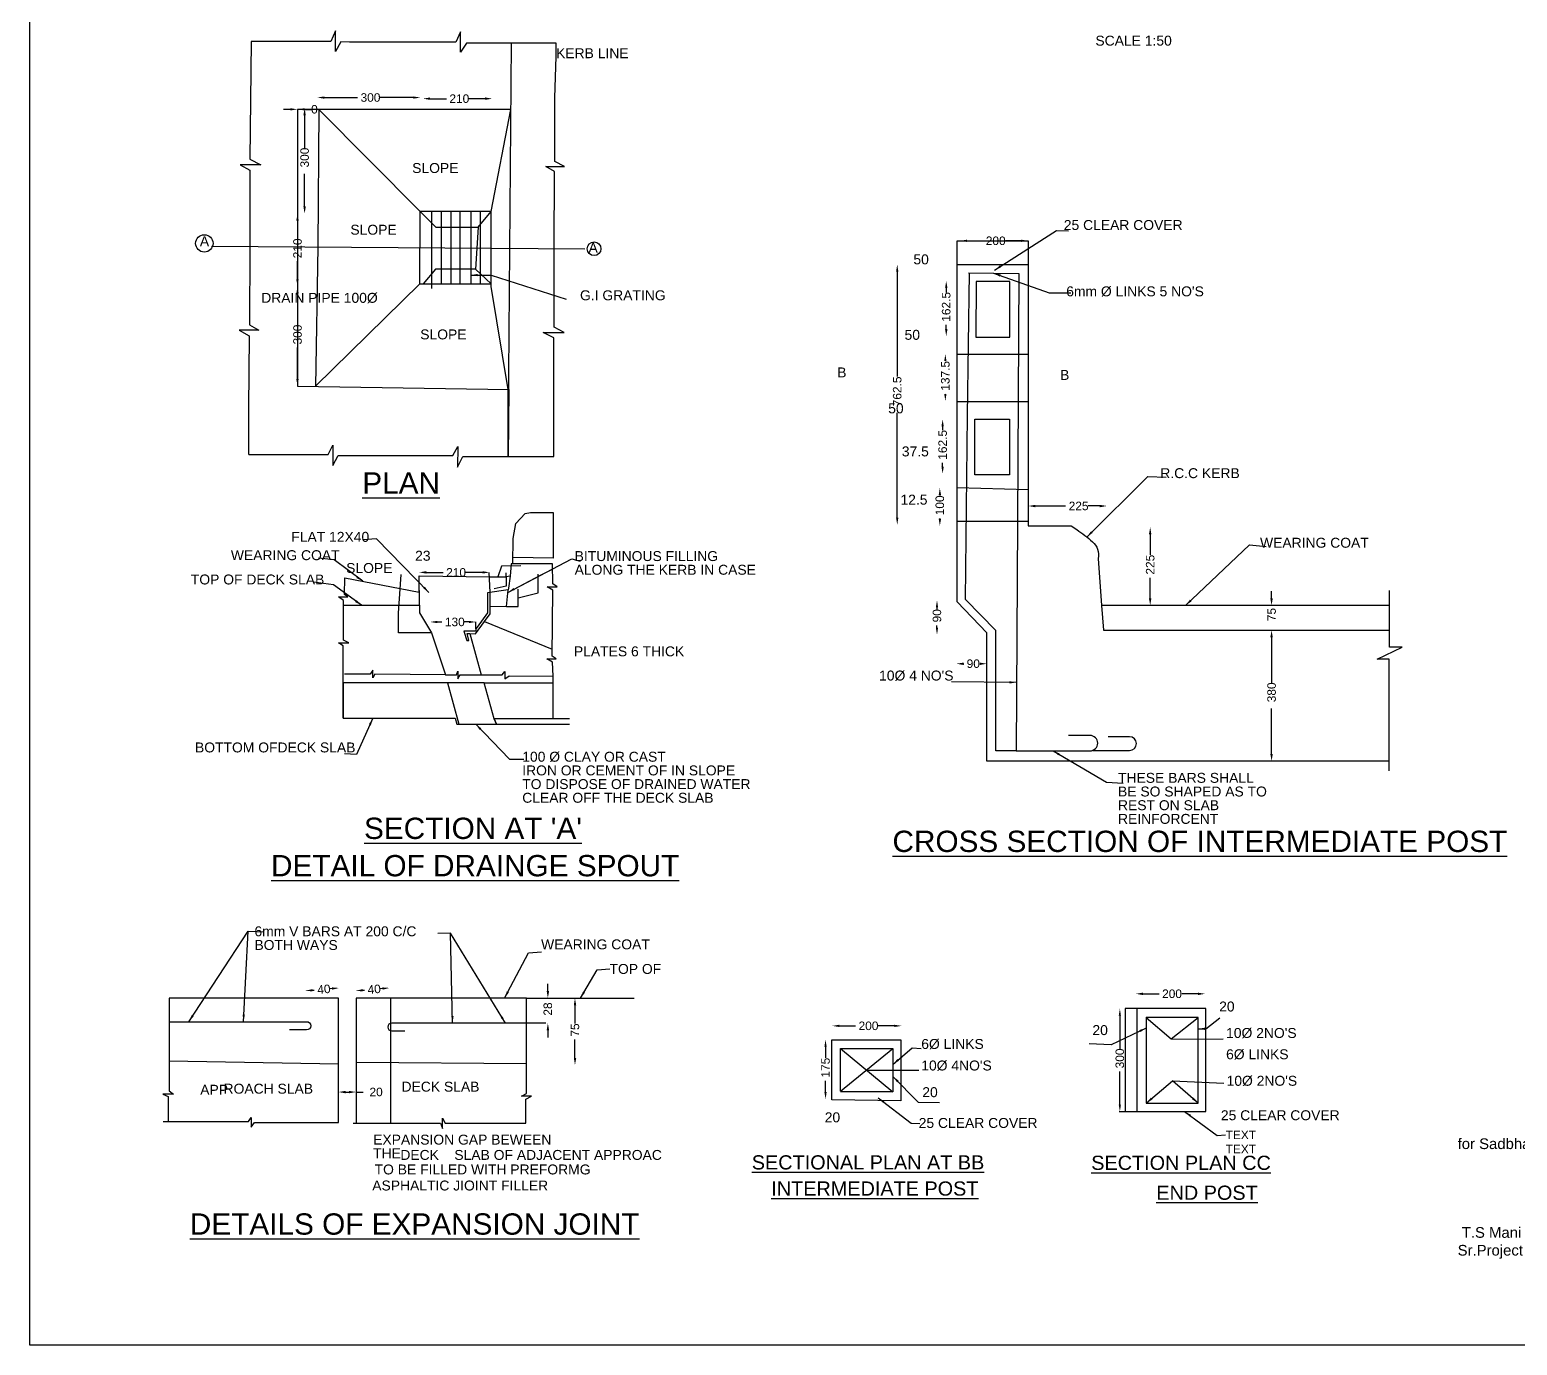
# Model space of a CAD drawing. Header units: millimetres. Extents: x 5124 to 10952890, y 2311 to 37152457.
# Drawn here: x 10927070 to 10937547, y 37134941 to 37144208 of the extents above; entities that cross this region are included whole.
import ezdxf

# ---------------------------------------------------------------- set-up
doc = ezdxf.new("R2010")
doc.units = ezdxf.units.MM
doc.header["$MEASUREMENT"] = 0
doc.layers.add('DIMENSION', color=7, linetype='Continuous')
doc.layers.add('DRAWING', color=7, linetype='Continuous')
doc.styles.get("Standard").update_dxf_attribs({"font": 'arial.ttf', "height": 60})
doc.dimstyles.get("Standard").update_dxf_attribs({"dimtxt": 60, "dimasz": 50, "dimexe": 0.18, "dimexo": 0.0625, "dimgap": 0.09, "dimtad": 0, "dimdec": 0, "dimzin": 0, "dimdsep": 46, "dimtxsty": 'Standard', "dimcen": 0.09, "dimse1": 1, "dimse2": 1, "dimadec": 0, "dimazin": 0, "dimtfac": 1, "dimtdec": 0, "dimtofl": 0, "dimtmove": 0, "dimatfit": 3, "dimfxl": 0, "dimtolj": 1, "dimtzin": 0, "dimarcsym": 0})

# ---------------------------------------------------------------- blocks, each defined once
blk = doc.blocks.new('*D29')
at = {"layer": 'Defpoints', "color": 0, "transparency": 16777216}
for p in [(10934860, 37137417), (10935348, 37137417), (10935348, 37137417)]:
    blk.add_point(p, dxfattribs=at)
at = {"layer": 'DRAWING', "color": 0, "lineweight": -2, "transparency": 16777216}
for p, q in [((10934910, 37137417), (10935025, 37137417)), ((10935298, 37137417), (10935184, 37137417))]:
    blk.add_line(p, q, dxfattribs=at)
at = {"layer": 'DRAWING', "color": 0, "transparency": 16777216}
for points in [[(10934910, 37137425), (10934910, 37137408), (10934860, 37137417)], [(10935298, 37137425), (10935298, 37137408), (10935348, 37137417)]]:
    blk.add_solid(points, dxfattribs=at)
at = {"layer": 'DRAWING', "color": 0, "transparency": 16777216, "insert": (10935104, 37137417), "char_height": 60, "attachment_point": 5}
blk.add_mtext('\\A1; 200', dxfattribs=at)
blk = doc.blocks.new('*D30')
at = {"layer": 'Defpoints', "color": 0, "transparency": 16777216}
for p in [(10932722, 37137191), (10933210, 37137191), (10933210, 37137191)]:
    blk.add_point(p, dxfattribs=at)
at = {"layer": 'DRAWING', "color": 0, "lineweight": -2, "transparency": 16777216}
for p, q in [((10932772, 37137191), (10932886, 37137191)), ((10933160, 37137191), (10933045, 37137191))]:
    blk.add_line(p, q, dxfattribs=at)
at = {"layer": 'DRAWING', "color": 0, "transparency": 16777216}
for points in [[(10932772, 37137199), (10932772, 37137183), (10932722, 37137191)], [(10933160, 37137199), (10933160, 37137183), (10933210, 37137191)]]:
    blk.add_solid(points, dxfattribs=at)
at = {"layer": 'DRAWING', "color": 0, "transparency": 16777216, "insert": (10932966, 37137191), "char_height": 60, "attachment_point": 5}
blk.add_mtext('\\A1; 200', dxfattribs=at)
blk = doc.blocks.new('*D31')
at = {"layer": 'Defpoints', "color": 0, "transparency": 16777216}
for p in [(10934748, 37137312), (10934786, 37137312), (10934786, 37136587)]:
    blk.add_point(p, dxfattribs=at)
at = {"layer": 'DRAWING', "color": 0, "lineweight": -2, "transparency": 16777216}
for p, q in [((10934748, 37137262), (10934748, 37137030)), ((10934748, 37136637), (10934748, 37136870))]:
    blk.add_line(p, q, dxfattribs=at)
at = {"layer": 'DRAWING', "color": 0, "transparency": 16777216}
for points in [[(10934740, 37137262), (10934756, 37137262), (10934748, 37137312)], [(10934740, 37136637), (10934756, 37136637), (10934748, 37136587)]]:
    blk.add_solid(points, dxfattribs=at)
at = {"layer": 'DRAWING', "color": 0, "transparency": 16777216, "insert": (10934748, 37136950), "char_height": 60, "attachment_point": 5, "rotation": 90}
blk.add_mtext('\\A1; 300', dxfattribs=at)
blk = doc.blocks.new('*D32')
at = {"layer": 'Defpoints', "color": 0, "transparency": 16777216}
for p in [(10932622, 37137094), (10932675, 37137094), (10932620, 37136675)]:
    blk.add_point(p, dxfattribs=at)
at = {"layer": 'DRAWING', "color": 0, "lineweight": -2, "transparency": 16777216}
for p, q in [((10932675, 37137044), (10932675, 37136965)), ((10932675, 37136725), (10932675, 37136805))]:
    blk.add_line(p, q, dxfattribs=at)
at = {"layer": 'DRAWING', "color": 0, "transparency": 16777216}
for points in [[(10932667, 37137044), (10932683, 37137044), (10932675, 37137094)], [(10932667, 37136725), (10932683, 37136725), (10932675, 37136675)]]:
    blk.add_solid(points, dxfattribs=at)
at = {"layer": 'DRAWING', "color": 0, "transparency": 16777216, "insert": (10932675, 37136885), "char_height": 60, "attachment_point": 5, "rotation": 90}
blk.add_mtext('\\A1; 175', dxfattribs=at)
blk = doc.blocks.new('*D33')
at = {"layer": 'Defpoints', "color": 0, "transparency": 16777216}
for p in [(10929007, 37137475), (10929249, 37137458), (10929251, 37137441)]:
    blk.add_point(p, dxfattribs=at)
at = {"layer": 'DRAWING', "color": 0, "lineweight": -2, "transparency": 16777216}
for p, q in [((10929060, 37137442), (10929074, 37137443)), ((10929200, 37137454), (10929186, 37137453))]:
    blk.add_line(p, q, dxfattribs=at)
at = {"layer": 'DRAWING', "color": 0, "transparency": 16777216}
for points in [[(10929059, 37137450), (10929061, 37137434), (10929010, 37137438)], [(10929199, 37137462), (10929200, 37137446), (10929249, 37137458)]]:
    blk.add_solid(points, dxfattribs=at)
at = {"layer": 'DRAWING', "color": 0, "transparency": 16777216, "insert": (10929130, 37137448), "char_height": 60, "attachment_point": 5, "rotation": 4.9224}
blk.add_mtext('\\A1; 40', dxfattribs=at)
blk = doc.blocks.new('*D34')
at = {"layer": 'Defpoints', "color": 0, "transparency": 16777216}
for p in [(10929362, 37137475), (10929604, 37137458), (10929605, 37137441)]:
    blk.add_point(p, dxfattribs=at)
at = {"layer": 'DRAWING', "color": 0, "lineweight": -2, "transparency": 16777216}
for p, q in [((10929415, 37137442), (10929428, 37137443)), ((10929554, 37137454), (10929541, 37137453))]:
    blk.add_line(p, q, dxfattribs=at)
at = {"layer": 'DRAWING', "color": 0, "transparency": 16777216}
for points in [[(10929414, 37137450), (10929415, 37137434), (10929365, 37137438)], [(10929553, 37137462), (10929555, 37137446), (10929604, 37137458)]]:
    blk.add_solid(points, dxfattribs=at)
at = {"layer": 'DRAWING', "color": 0, "transparency": 16777216, "insert": (10929484, 37137448), "char_height": 60, "attachment_point": 5, "rotation": 4.9224}
blk.add_mtext('\\A1; 40', dxfattribs=at)
blk = doc.blocks.new('*D35')
at = {"layer": 'Defpoints', "color": 0, "transparency": 16777216}
for p in [(10930856, 37137386), (10930910, 37137386), (10930856, 37136915)]:
    blk.add_point(p, dxfattribs=at)
at = {"layer": 'DRAWING', "color": 0, "lineweight": -2, "transparency": 16777216}
for p, q in [((10930910, 37137336), (10930910, 37137207)), ((10930910, 37136965), (10930910, 37137094))]:
    blk.add_line(p, q, dxfattribs=at)
at = {"layer": 'DRAWING', "color": 0, "transparency": 16777216}
for points in [[(10930902, 37137336), (10930919, 37137336), (10930910, 37137386)], [(10930902, 37136965), (10930919, 37136965), (10930910, 37136915)]]:
    blk.add_solid(points, dxfattribs=at)
at = {"layer": 'DRAWING', "color": 0, "transparency": 16777216, "insert": (10930910, 37137150), "char_height": 60, "attachment_point": 5, "rotation": 90}
blk.add_mtext('\\A1; 75', dxfattribs=at)
blk = doc.blocks.new('*D36')
at = {"layer": 'Defpoints', "color": 0, "transparency": 16777216}
for p in [(10930674, 37137386), (10930719, 37137386), (10930674, 37137210)]:
    blk.add_point(p, dxfattribs=at)
at = {"layer": 'DRAWING', "color": 0, "lineweight": -2, "transparency": 16777216}
for p, q in [((10930719, 37137436), (10930719, 37137486)), ((10930719, 37137160), (10930719, 37137110))]:
    blk.add_line(p, q, dxfattribs=at)
at = {"layer": 'DRAWING', "color": 0, "transparency": 16777216}
for points in [[(10930711, 37137436), (10930728, 37137436), (10930719, 37137386)], [(10930711, 37137160), (10930728, 37137160), (10930719, 37137210)]]:
    blk.add_solid(points, dxfattribs=at)
at = {"layer": 'DRAWING', "color": 0, "transparency": 16777216, "insert": (10930719, 37137298), "char_height": 60, "attachment_point": 5, "rotation": 90}
blk.add_mtext('\\A1; 28', dxfattribs=at)
blk = doc.blocks.new('*D37')
at = {"layer": 'Defpoints', "color": 0, "transparency": 16777216}
for p in [(10929244, 37136725), (10929368, 37136725), (10929368, 37136725)]:
    blk.add_point(p, dxfattribs=at)
at = {"layer": 'DRAWING', "color": 0, "lineweight": -2, "transparency": 16777216}
for p, q in [((10929294, 37136725), (10929318, 37136725)), ((10929368, 37136725), (10929418, 37136725))]:
    blk.add_line(p, q, dxfattribs=at)
at = {"layer": 'DRAWING', "color": 0, "transparency": 16777216}
for points in [[(10929294, 37136733), (10929294, 37136716), (10929244, 37136725)], [(10929318, 37136733), (10929318, 37136716), (10929368, 37136725)]]:
    blk.add_solid(points, dxfattribs=at)
at = {"layer": 'DRAWING', "color": 0, "transparency": 16777216, "insert": (10929486, 37136725), "char_height": 60, "attachment_point": 5}
blk.add_mtext('\\A1;  20', dxfattribs=at)
blk = doc.blocks.new('*D38')
at = {"layer": 'Defpoints', "color": 0, "transparency": 16777216}
for p in [(10929890, 37140017), (10930213, 37140036), (10930213, 37140012)]:
    blk.add_point(p, dxfattribs=at)
at = {"layer": 'DRAWING', "color": 0, "lineweight": -2, "transparency": 16777216}
for p, q in [((10929940, 37140036), (10929972, 37140036)), ((10930163, 37140036), (10930131, 37140036))]:
    blk.add_line(p, q, dxfattribs=at)
at = {"layer": 'DRAWING', "color": 0, "transparency": 16777216}
for points in [[(10929940, 37140044), (10929940, 37140028), (10929890, 37140036)], [(10930163, 37140044), (10930163, 37140028), (10930213, 37140036)]]:
    blk.add_solid(points, dxfattribs=at)
at = {"layer": 'DRAWING', "color": 0, "transparency": 16777216, "insert": (10930052, 37140036), "char_height": 60, "attachment_point": 5}
blk.add_mtext('\\A1; 130', dxfattribs=at)
blk = doc.blocks.new('*D39')
at = {"layer": 'Defpoints', "color": 0, "transparency": 16777216}
for p in [(10929812, 37140361), (10930309, 37140385), (10930309, 37140361)]:
    blk.add_point(p, dxfattribs=at)
at = {"layer": 'DRAWING', "color": 0, "lineweight": -2, "transparency": 16777216}
for p, q in [((10929862, 37140385), (10929981, 37140385)), ((10930259, 37140385), (10930140, 37140385))]:
    blk.add_line(p, q, dxfattribs=at)
at = {"layer": 'DRAWING', "color": 0, "transparency": 16777216}
for points in [[(10929862, 37140394), (10929862, 37140377), (10929812, 37140385)], [(10930259, 37140394), (10930259, 37140377), (10930309, 37140385)]]:
    blk.add_solid(points, dxfattribs=at)
at = {"layer": 'DRAWING', "color": 0, "transparency": 16777216, "insert": (10930061, 37140385), "char_height": 60, "attachment_point": 5}
blk.add_mtext('\\A1; 210', dxfattribs=at)
blk = doc.blocks.new('*D40')
at = {"layer": 'Defpoints', "color": 0, "transparency": 16777216}
for p in [(10928956, 37142400), (10928956, 37142400), (10928956, 37141698)]:
    blk.add_point(p, dxfattribs=at)
at = {"layer": 'DRAWING', "color": 0, "lineweight": -2, "transparency": 16777216}
for p, q in [((10928956, 37142350), (10928956, 37142129)), ((10928956, 37141748), (10928956, 37141969))]:
    blk.add_line(p, q, dxfattribs=at)
at = {"layer": 'DRAWING', "color": 0, "transparency": 16777216}
for points in [[(10928947, 37142350), (10928964, 37142350), (10928956, 37142400)], [(10928947, 37141748), (10928964, 37141748), (10928956, 37141698)]]:
    blk.add_solid(points, dxfattribs=at)
at = {"layer": 'DRAWING', "color": 0, "transparency": 16777216, "insert": (10928956, 37142049), "char_height": 60, "attachment_point": 5, "rotation": 90}
blk.add_mtext('\\A1; 300', dxfattribs=at)
blk = doc.blocks.new('*D41')
at = {"layer": 'Defpoints', "color": 0, "transparency": 16777216}
for p in [(10928956, 37142913), (10928956, 37142913), (10928956, 37142400)]:
    blk.add_point(p, dxfattribs=at)
at = {"layer": 'DRAWING', "color": 0, "lineweight": -2, "transparency": 16777216}
for p, q in [((10928956, 37142863), (10928956, 37142736)), ((10928956, 37142450), (10928956, 37142577))]:
    blk.add_line(p, q, dxfattribs=at)
at = {"layer": 'DRAWING', "color": 0, "transparency": 16777216}
for points in [[(10928947, 37142863), (10928964, 37142863), (10928956, 37142913)], [(10928947, 37142450), (10928964, 37142450), (10928956, 37142400)]]:
    blk.add_solid(points, dxfattribs=at)
at = {"layer": 'DRAWING', "color": 0, "transparency": 16777216, "insert": (10928956, 37142656), "char_height": 60, "attachment_point": 5, "rotation": 90}
blk.add_mtext('\\A1; 210', dxfattribs=at)
blk = doc.blocks.new('*D42')
at = {"layer": 'Defpoints', "color": 0, "transparency": 16777216}
for p in [(10929095, 37143773), (10929821, 37143773), (10929821, 37143730)]:
    blk.add_point(p, dxfattribs=at)
at = {"layer": 'DRAWING', "color": 0, "lineweight": -2, "transparency": 16777216}
for p, q in [((10929145, 37143730), (10929378, 37143730)), ((10929771, 37143730), (10929538, 37143730))]:
    blk.add_line(p, q, dxfattribs=at)
at = {"layer": 'DRAWING', "color": 0, "transparency": 16777216}
for points in [[(10929145, 37143738), (10929145, 37143722), (10929095, 37143730)], [(10929771, 37143738), (10929771, 37143722), (10929821, 37143730)]]:
    blk.add_solid(points, dxfattribs=at)
at = {"layer": 'DRAWING', "color": 0, "transparency": 16777216, "insert": (10929458, 37143730), "char_height": 60, "attachment_point": 5}
blk.add_mtext('\\A1; 300', dxfattribs=at)
blk = doc.blocks.new('*D43')
at = {"layer": 'Defpoints', "color": 0, "transparency": 16777216}
for p in [(10929840, 37143733), (10930327, 37143733), (10930327, 37143722)]:
    blk.add_point(p, dxfattribs=at)
at = {"layer": 'DRAWING', "color": 0, "lineweight": -2, "transparency": 16777216}
for p, q in [((10929890, 37143722), (10930004, 37143722)), ((10930277, 37143722), (10930163, 37143722))]:
    blk.add_line(p, q, dxfattribs=at)
at = {"layer": 'DRAWING', "color": 0, "transparency": 16777216}
for points in [[(10929890, 37143731), (10929890, 37143714), (10929840, 37143722)], [(10930277, 37143731), (10930277, 37143714), (10930327, 37143722)]]:
    blk.add_solid(points, dxfattribs=at)
at = {"layer": 'DRAWING', "color": 0, "transparency": 16777216, "insert": (10930084, 37143722), "char_height": 60, "attachment_point": 5}
blk.add_mtext('\\A1; 210', dxfattribs=at)
blk = doc.blocks.new('*D44')
at = {"layer": 'Defpoints', "color": 0, "transparency": 16777216}
for p in [(10928956, 37143647), (10928956, 37142913), (10928956, 37142913)]:
    blk.add_point(p, dxfattribs=at)
at = {"layer": 'DRAWING', "color": 0, "lineweight": -2, "transparency": 16777216}
for p, q in [((10928906, 37143647), (10928856, 37143647)), ((10929006, 37143647), (10929056, 37143647))]:
    blk.add_line(p, q, dxfattribs=at)
at = {"layer": 'DRAWING', "color": 0, "transparency": 16777216}
for points in [[(10928906, 37143655), (10928906, 37143639), (10928956, 37143647)], [(10929006, 37143655), (10929006, 37143639), (10928956, 37143647)]]:
    blk.add_solid(points, dxfattribs=at)
at = {"layer": 'DRAWING', "color": 0, "transparency": 16777216, "insert": (10929075, 37143647), "char_height": 60, "attachment_point": 5}
blk.add_mtext('\\A1;0', dxfattribs=at)
blk = doc.blocks.new('*D45')
at = {"layer": 'Defpoints', "color": 0, "transparency": 16777216}
for p in [(10929006, 37143655), (10929006, 37143655), (10928956, 37142913)]:
    blk.add_point(p, dxfattribs=at)
at = {"layer": 'DRAWING', "color": 0, "lineweight": -2, "transparency": 16777216}
for p, q in [((10929006, 37143605), (10929006, 37143375)), ((10929006, 37142963), (10929006, 37143193))]:
    blk.add_line(p, q, dxfattribs=at)
at = {"layer": 'DRAWING', "color": 0, "transparency": 16777216}
for points in [[(10928997, 37143605), (10929014, 37143605), (10929006, 37143655)], [(10928997, 37142963), (10929014, 37142963), (10929006, 37142913)]]:
    blk.add_solid(points, dxfattribs=at)
at = {"layer": 'DRAWING', "color": 0, "transparency": 16777216, "insert": (10929006, 37143284), "char_height": 60, "attachment_point": 5, "rotation": 90}
blk.add_mtext('\\A1;  300', dxfattribs=at)
blk = doc.blocks.new('*D54')
at = {"layer": 'Defpoints', "color": 0, "transparency": 16777216}
for p in [(10935748, 37139978), (10935817, 37139978), (10935748, 37139056)]:
    blk.add_point(p, dxfattribs=at)
at = {"layer": 'DRAWING', "color": 0, "lineweight": -2, "transparency": 16777216}
for p, q in [((10935817, 37139928), (10935817, 37139608)), ((10935817, 37139106), (10935817, 37139426))]:
    blk.add_line(p, q, dxfattribs=at)
at = {"layer": 'DRAWING', "color": 0, "transparency": 16777216}
for points in [[(10935808, 37139928), (10935825, 37139928), (10935817, 37139978)], [(10935808, 37139106), (10935825, 37139106), (10935817, 37139056)]]:
    blk.add_solid(points, dxfattribs=at)
at = {"layer": 'DRAWING', "color": 0, "transparency": 16777216, "insert": (10935817, 37139517), "char_height": 60, "attachment_point": 5, "rotation": 90}
blk.add_mtext('\\A1;  380', dxfattribs=at)
blk = doc.blocks.new('*D55')
at = {"layer": 'Defpoints', "color": 0, "transparency": 16777216}
for p in [(10935817, 37140152), (10935817, 37140152), (10935817, 37139978)]:
    blk.add_point(p, dxfattribs=at)
at = {"layer": 'DRAWING', "color": 0, "lineweight": -2, "transparency": 16777216}
for p, q in [((10935817, 37140202), (10935817, 37140252)), ((10935817, 37139928), (10935817, 37139878))]:
    blk.add_line(p, q, dxfattribs=at)
at = {"layer": 'DRAWING', "color": 0, "transparency": 16777216}
for points in [[(10935808, 37140202), (10935825, 37140202), (10935817, 37140152)], [(10935808, 37139928), (10935825, 37139928), (10935817, 37139978)]]:
    blk.add_solid(points, dxfattribs=at)
at = {"layer": 'DRAWING', "color": 0, "transparency": 16777216, "insert": (10935817, 37140065), "char_height": 60, "attachment_point": 5, "rotation": 90}
blk.add_mtext('\\A1;  75', dxfattribs=at)
blk = doc.blocks.new('*D56')
at = {"layer": 'Defpoints', "color": 0, "transparency": 16777216}
for p in [(10934829, 37140704), (10934962, 37140704), (10934829, 37140152)]:
    blk.add_point(p, dxfattribs=at)
at = {"layer": 'DRAWING', "color": 0, "lineweight": -2, "transparency": 16777216}
for p, q in [((10934962, 37140654), (10934962, 37140508)), ((10934962, 37140202), (10934962, 37140348))]:
    blk.add_line(p, q, dxfattribs=at)
at = {"layer": 'DRAWING', "color": 0, "transparency": 16777216}
for points in [[(10934953, 37140654), (10934970, 37140654), (10934962, 37140704)], [(10934953, 37140202), (10934970, 37140202), (10934962, 37140152)]]:
    blk.add_solid(points, dxfattribs=at)
at = {"layer": 'DRAWING', "color": 0, "transparency": 16777216, "insert": (10934962, 37140428), "char_height": 60, "attachment_point": 5, "rotation": 90}
blk.add_mtext('\\A1; 225', dxfattribs=at)
blk = doc.blocks.new('*D57')
at = {"layer": 'Defpoints', "color": 0, "transparency": 16777216}
for p in [(10934103, 37140970), (10934657, 37140970), (10934657, 37140853)]:
    blk.add_point(p, dxfattribs=at)
at = {"layer": 'DRAWING', "color": 0, "lineweight": -2, "transparency": 16777216}
for p, q in [((10934153, 37140853), (10934366, 37140853)), ((10934607, 37140853), (10934526, 37140853))]:
    blk.add_line(p, q, dxfattribs=at)
at = {"layer": 'DRAWING', "color": 0, "transparency": 16777216}
for points in [[(10934153, 37140861), (10934153, 37140844), (10934103, 37140853)], [(10934607, 37140861), (10934607, 37140844), (10934657, 37140853)]]:
    blk.add_solid(points, dxfattribs=at)
at = {"layer": 'DRAWING', "color": 0, "transparency": 16777216, "insert": (10934446, 37140853), "char_height": 60, "attachment_point": 5}
blk.add_mtext('\\A1; 225', dxfattribs=at)
blk = doc.blocks.new('*D58')
at = {"layer": 'Defpoints', "color": 0, "transparency": 16777216}
for p in [(10933597, 37139785), (10933811, 37139785), (10933811, 37139742)]:
    blk.add_point(p, dxfattribs=at)
at = {"layer": 'DRAWING', "color": 0, "lineweight": -2, "transparency": 16777216}
for p, q in [((10933647, 37139742), (10933648, 37139742)), ((10933761, 37139742), (10933761, 37139742))]:
    blk.add_line(p, q, dxfattribs=at)
at = {"layer": 'DRAWING', "color": 0, "transparency": 16777216}
for points in [[(10933647, 37139750), (10933647, 37139733), (10933597, 37139742)], [(10933761, 37139750), (10933761, 37139733), (10933811, 37139742)]]:
    blk.add_solid(points, dxfattribs=at)
at = {"layer": 'DRAWING', "color": 0, "transparency": 16777216, "insert": (10933704, 37139742), "char_height": 60, "attachment_point": 5}
blk.add_mtext('\\A1; 90', dxfattribs=at)
blk = doc.blocks.new('*D59')
at = {"layer": 'Defpoints', "color": 0, "transparency": 16777216}
for p in [(10933412, 37140189), (10933460, 37140189), (10933412, 37139946)]:
    blk.add_point(p, dxfattribs=at)
at = {"layer": 'DRAWING', "color": 0, "lineweight": -2, "transparency": 16777216}
for p, q in [((10933460, 37140139), (10933460, 37140124)), ((10933460, 37139996), (10933460, 37140011))]:
    blk.add_line(p, q, dxfattribs=at)
at = {"layer": 'DRAWING', "color": 0, "transparency": 16777216}
for points in [[(10933452, 37140139), (10933468, 37140139), (10933460, 37140189)], [(10933452, 37139996), (10933468, 37139996), (10933460, 37139946)]]:
    blk.add_solid(points, dxfattribs=at)
at = {"layer": 'DRAWING', "color": 0, "transparency": 16777216, "insert": (10933460, 37140068), "char_height": 60, "attachment_point": 5, "rotation": 90}
blk.add_mtext('\\A1; 90', dxfattribs=at)
blk = doc.blocks.new('*D60')
at = {"layer": 'Defpoints', "color": 0, "transparency": 16777216}
for p in [(10933446, 37140979), (10933480, 37140979), (10933446, 37140713)]:
    blk.add_point(p, dxfattribs=at)
at = {"layer": 'DRAWING', "color": 0, "lineweight": -2, "transparency": 16777216}
for p, q in [((10933480, 37140929), (10933480, 37140926)), ((10933480, 37140763), (10933480, 37140766))]:
    blk.add_line(p, q, dxfattribs=at)
at = {"layer": 'DRAWING', "color": 0, "transparency": 16777216}
for points in [[(10933472, 37140929), (10933489, 37140929), (10933480, 37140979)], [(10933472, 37140763), (10933489, 37140763), (10933480, 37140713)]]:
    blk.add_solid(points, dxfattribs=at)
at = {"layer": 'DRAWING', "color": 0, "transparency": 16777216, "insert": (10933480, 37140846), "char_height": 60, "attachment_point": 5, "rotation": 90}
blk.add_mtext('\\A1; 100', dxfattribs=at)
blk = doc.blocks.new('*D61')
at = {"layer": 'Defpoints', "color": 0, "transparency": 16777216}
for p in [(10933476, 37141463), (10933500, 37141463), (10933476, 37141081)]:
    blk.add_point(p, dxfattribs=at)
at = {"layer": 'DRAWING', "color": 0, "lineweight": -2, "transparency": 16777216}
for p, q in [((10933500, 37141413), (10933500, 37141387)), ((10933500, 37141131), (10933500, 37141157))]:
    blk.add_line(p, q, dxfattribs=at)
at = {"layer": 'DRAWING', "color": 0, "transparency": 16777216}
for points in [[(10933491, 37141413), (10933508, 37141413), (10933500, 37141463)], [(10933491, 37141131), (10933508, 37141131), (10933500, 37141081)]]:
    blk.add_solid(points, dxfattribs=at)
at = {"layer": 'DRAWING', "color": 0, "transparency": 16777216, "insert": (10933500, 37141272), "char_height": 60, "attachment_point": 5, "rotation": 90}
blk.add_mtext('\\A1; 162.5', dxfattribs=at)
blk = doc.blocks.new('*D62')
at = {"layer": 'Defpoints', "color": 0, "transparency": 16777216}
for p in [(10933485, 37141924), (10933519, 37141924), (10933485, 37141592)]:
    blk.add_point(p, dxfattribs=at)
at = {"layer": 'DRAWING', "color": 0, "lineweight": -2, "transparency": 16777216}
for p, q in [((10933519, 37141874), (10933519, 37141873)), ((10933519, 37141642), (10933519, 37141643))]:
    blk.add_line(p, q, dxfattribs=at)
at = {"layer": 'DRAWING', "color": 0, "transparency": 16777216}
for points in [[(10933511, 37141874), (10933527, 37141874), (10933519, 37141924)], [(10933511, 37141642), (10933527, 37141642), (10933519, 37141592)]]:
    blk.add_solid(points, dxfattribs=at)
at = {"layer": 'DRAWING', "color": 0, "transparency": 16777216, "insert": (10933519, 37141758), "char_height": 60, "attachment_point": 5, "rotation": 90}
blk.add_mtext('\\A1; 137.5', dxfattribs=at)
blk = doc.blocks.new('*D63')
at = {"layer": 'Defpoints', "color": 0, "transparency": 16777216}
for p in [(10933487, 37142438), (10933525, 37142438), (10933487, 37142049)]:
    blk.add_point(p, dxfattribs=at)
at = {"layer": 'DRAWING', "color": 0, "lineweight": -2, "transparency": 16777216}
for p, q in [((10933525, 37142388), (10933525, 37142358)), ((10933525, 37142099), (10933525, 37142129))]:
    blk.add_line(p, q, dxfattribs=at)
at = {"layer": 'DRAWING', "color": 0, "transparency": 16777216}
for points in [[(10933517, 37142388), (10933534, 37142388), (10933525, 37142438)], [(10933517, 37142099), (10933534, 37142099), (10933525, 37142049)]]:
    blk.add_solid(points, dxfattribs=at)
at = {"layer": 'DRAWING', "color": 0, "transparency": 16777216, "insert": (10933525, 37142244), "char_height": 60, "attachment_point": 5, "rotation": 90}
blk.add_mtext('\\A1; 162.5', dxfattribs=at)
blk = doc.blocks.new('*D64')
at = {"layer": 'Defpoints', "color": 0, "transparency": 16777216}
for p in [(10933622, 37142721), (10934103, 37142721), (10934103, 37142721)]:
    blk.add_point(p, dxfattribs=at)
at = {"layer": 'DRAWING', "color": 0, "lineweight": -2, "transparency": 16777216}
for p, q in [((10933672, 37142721), (10933783, 37142721)), ((10934053, 37142721), (10933942, 37142721))]:
    blk.add_line(p, q, dxfattribs=at)
at = {"layer": 'DRAWING', "color": 0, "transparency": 16777216}
for points in [[(10933672, 37142729), (10933672, 37142713), (10933622, 37142721)], [(10934053, 37142729), (10934053, 37142713), (10934103, 37142721)]]:
    blk.add_solid(points, dxfattribs=at)
at = {"layer": 'DRAWING', "color": 0, "transparency": 16777216, "insert": (10933862, 37142721), "char_height": 60, "attachment_point": 5}
blk.add_mtext('\\A1; 200', dxfattribs=at)
blk = doc.blocks.new('*D65')
at = {"layer": 'Defpoints', "color": 0, "transparency": 16777216}
for p in [(10933157, 37142554), (10933180, 37142554), (10933157, 37140720)]:
    blk.add_point(p, dxfattribs=at)
at = {"layer": 'DRAWING', "color": 0, "lineweight": -2, "transparency": 16777216}
for p, q in [((10933180, 37142504), (10933180, 37141764)), ((10933180, 37140770), (10933180, 37141510))]:
    blk.add_line(p, q, dxfattribs=at)
at = {"layer": 'DRAWING', "color": 0, "transparency": 16777216}
for points in [[(10933172, 37142504), (10933188, 37142504), (10933180, 37142554)], [(10933172, 37140770), (10933188, 37140770), (10933180, 37140720)]]:
    blk.add_solid(points, dxfattribs=at)
at = {"layer": 'DRAWING', "color": 0, "transparency": 16777216, "insert": (10933180, 37141637), "char_height": 60, "attachment_point": 5, "rotation": 90}
blk.add_mtext('\\A1;  762.5', dxfattribs=at)

msp = doc.modelspace()

# ---------------------------------------------------------------- linework, layer by layer
at = {"layer": 'DIMENSION', "color": 0}
msp.add_lwpolyline([(10952818.9, 37134941.3), (10927069.7, 37134941.3), (10927069.7, 37152456.5), (10952818.9, 37152456.5)], close=True, dxfattribs=at)
for points in [[(10928613.2, 37141214.9), (10929171.1, 37141214.9), (10929205.3, 37141282.4), (10929205.3, 37141138.7), (10929243, 37141208.8), (10929954.1, 37141208.8), (10930050.4, 37141208.8), (10930084.6, 37141272.6), (10930083.7, 37141127.1), (10930119.7, 37141201.6), (10930761.4, 37141201.6), (10930761.3, 37142037.6), (10930686.9, 37142076.1), (10930833, 37142076.1), (10930763.1, 37142111.9), (10930763.1, 37142662.2), (10930765.8, 37143208.4), (10930705.7, 37143245.5), (10930835.7, 37143245.5), (10930769, 37143279.7), (10930769, 37143727.4), (10930777.2, 37144020.4), (10930777.2, 37144112.9), (10930146.6, 37144112.9), (10930104, 37144050.8), (10930104, 37144192.6), (10930071.8, 37144121.2), (10929322.6, 37144121.2), (10929260.2, 37144123.1), (10929222.9, 37144054.3), (10929222.9, 37144199.4), (10929190, 37144124.3), (10928629.3, 37144124.3), (10928619.9, 37143295.4), (10928697, 37143255.8), (10928551.8, 37143255.8), (10928619.9, 37143218.7), (10928619.9, 37142831.9), (10928619.9, 37142679.4), (10928617, 37142129.5), (10928683.8, 37142091.9), (10928544.8, 37142091.9), (10928615, 37142051.7), (10928610.1, 37141542.9), (10928610.1, 37141214.9)], [(10930440.5, 37141201.6), (10930461.9, 37144112.9)], [(10930458.5, 37143646.9), (10928955.8, 37143646.9), (10928955.8, 37141698.2), (10930444, 37141673.7), (10930440.5, 37141201.6)], [(10930440.5, 37141201.6), (10930440.5, 37141673.7), (10930320.1, 37142399.1), (10930320.1, 37142927.5), (10929818.7, 37142927.5), (10929105.2, 37143646.9), (10929098.8, 37142677.9), (10929082.7, 37141696.1), (10929818, 37142419), (10930320.1, 37142419)], [(10930320.1, 37142927.5), (10930458.5, 37143646.9)], [(10929818, 37142419), (10929818.7, 37142927.5)], [(10929818.7, 37142927.5), (10929929.4, 37142815.9), (10930228.1, 37142815.9), (10930320.1, 37142927.5)], [(10929898.9, 37142927.5), (10929898.9, 37142384.6)], [(10929968.6, 37142927.5), (10929968.6, 37142419)], [(10930038.4, 37142419), (10930038.4, 37142927.5)], [(10930099.5, 37142927.5), (10930099.5, 37142419)], [(10930175.8, 37142927.5), (10930175.8, 37142419)], [(10930243.4, 37142927.5), (10930243.4, 37142419)], [(10930228.1, 37142815.9), (10930208.5, 37142521.8), (10930320.1, 37142419)], [(10928348.8, 37142682.8), (10930978.4, 37142665.5)], [(10933602.5, 37142555), (10934103.1, 37142555)], [(10930208.5, 37142521.8), (10929927.2, 37142521.8), (10929840, 37142419)], [(10933681, 37142495.9), (10934036.3, 37142490.2), (10934027.2, 37140742.4), (10934016.8, 37139128.1), (10933873.4, 37139129), (10933873.4, 37139611), (10933873.4, 37139976.3), (10933661.7, 37140194.3), (10933674.1, 37141489.8), (10933690.1, 37142495.8)], [(10933732.9, 37142042.8), (10933973.9, 37142042.8), (10933973.9, 37142433.3), (10933736.1, 37142433.3), (10933732.9, 37142042.8)], [(10933602.5, 37141922.4), (10934103.1, 37141922.4)], [(10933602.5, 37141588.8), (10934103.1, 37141588.8)], [(10933727.3, 37141464), (10933969.8, 37141464), (10933969.8, 37141072.7), (10933727.3, 37141072.7), (10933727.3, 37141464)], [(10933602.5, 37140982.2), (10934103.1, 37140969.7)], [(10933602.5, 37140747), (10934103.1, 37140747)], [(10936645.5, 37138987), (10936645.5, 37139773.3), (10936560.3, 37139773.3), (10936737.3, 37139857.9), (10936648.4, 37139857.9), (10936648.4, 37140258.1)], [(10936648.4, 37140152.4), (10934619, 37140152.4), (10934633.4, 37139978.4), (10936648.4, 37139978.4)], [(10934016.8, 37139128.1), (10934537.6, 37139128.1)]]:
    msp.add_lwpolyline(points, dxfattribs=at)
for points in [[(10936645.5, 37139055.6), (10933811.4, 37139055.6), (10933811.4, 37139613.7), (10933811.4, 37139959.1), (10933602.5, 37140177.8), (10933602.5, 37140747), (10933602.5, 37142721), (10934103.1, 37142721), (10934103.1, 37140712.9), (10934362.1, 37140712.9), (10934406, 37140712.9), (10934444.6, 37140686.6, -0.0282506), (10934555.6, 37140601.5, -0.2776262), (10934594.6, 37140483.5), (10934619, 37140152.4)], [(10934537.6, 37139128.1, 1), (10934537.6, 37139237), (10934386.7, 37139237)], [(10934557.1, 37139131.7), (10934816, 37139131.7, 1), (10934816, 37139228), (10934666.9, 37139228)]]:
    msp.add_lwpolyline(points, format="xyb", dxfattribs=at)
for centre, radius in [((10928299.4, 37142703.1), 61.1), ((10931045.2, 37142664.6), 48.2)]:
    msp.add_circle(centre, radius, dxfattribs=at)
at = {"layer": 'DRAWING', "color": 0}
for points in [[(10930757.2, 37139653.9), (10930751.9, 37139752.5), (10930711, 37139776.1), (10930777.4, 37139776.1), (10930750.1, 37139795.3), (10930754.7, 37140260.6), (10930714.5, 37140284.1), (10930784.6, 37140284.1), (10930753.7, 37140305.7), (10930750.7, 37140446.5), (10930473.3, 37140446.1), (10930475.6, 37140624.5), (10930494.1, 37140730), (10930560.3, 37140799.2), (10930597.3, 37140807.2), (10930756.9, 37140807.2), (10930756, 37140486), (10930473.9, 37140489.7)], [(10929277.5, 37139357.4), (10929277.5, 37139602), (10929277.5, 37139867.2), (10929245.3, 37139890.2), (10929316.8, 37139890.2), (10929279, 37139908.9), (10929279, 37140153.6), (10929279, 37140188.1), (10929244.2, 37140212.5), (10929311, 37140212.5), (10929286.4, 37140229.6), (10929287.9, 37140347), (10929812.2, 37140246.4), (10929812.2, 37140360.8), (10930309.4, 37140354.7), (10930425.3, 37140353.2), (10930425.3, 37140382.6)], [(10929814.5, 37140153.6), (10929814.5, 37140100.6), (10929899.1, 37139959.8), (10929666.5, 37139959.8), (10929666.5, 37140098.6), (10929686.6, 37140369.4)], [(10930168.5, 37139956), (10930208.6, 37139951.5), (10930272.3, 37140039.5), (10930312, 37140094.4), (10930312.6, 37140146.6), (10930313.1, 37140244.9), (10930304.8, 37140385.4)], [(10930454.1, 37140357.7), (10930440.9, 37140274.2), (10930438.9, 37140261.4), (10930293.9, 37140242.4), (10930293.3, 37140101.3), (10930221.3, 37139999.2), (10930212.7, 37139986.9), (10930212.7, 37140036.1)], [(10930425.3, 37140353.2), (10930425.3, 37140288.4), (10930340.6, 37140269.3)], [(10930529.7, 37140430.7), (10930393.2, 37140428), (10930367.3, 37140354)], [(10930473.3, 37140446.1), (10930461.2, 37140446.1), (10930454.1, 37140357.7), (10930425.3, 37140353.2)], [(10930437.2, 37140244.8), (10930671.7, 37140367.5), (10930751.5, 37140407.7)], [(10930510.9, 37140205.9), (10930651.8, 37140241.2), (10930651.8, 37140372.2)], [(10929279, 37140153.6), (10929814.5, 37140153.6), (10929814.5, 37140258.6)], [(10930312.6, 37140146.6), (10930427.3, 37140144.7), (10930438.9, 37140261.4)], [(10930427.3, 37140144.7), (10930510.9, 37140144.7), (10930510.9, 37140267.1)], [(10930272.3, 37140039.5), (10930750.6, 37139845.3)], [(10929899.1, 37139959.8), (10929998.3, 37139663.1), (10929501.5, 37139667.5), (10929485.1, 37139641.4), (10929485.1, 37139696.4), (10929468, 37139668.2), (10929286.9, 37139668.2)], [(10930212.7, 37139986.9), (10930212.7, 37139970.3), (10930128.3, 37139970.3), (10930147.6, 37139905.9), (10930162.1, 37139905.9), (10930150.5, 37139956), (10930168.5, 37139956), (10930249.2, 37139663.2)], [(10929998.3, 37139663.1), (10930075.8, 37139664.4), (10930085.7, 37139690.2), (10930085.7, 37139634.9), (10930101.8, 37139663.2), (10930396.6, 37139663.2), (10930416.3, 37139687.5), (10930416.3, 37139636.3), (10930446.2, 37139657.6), (10930753.9, 37139653.9), (10930753.5, 37139353.3)], [(10930271.4, 37139606.7), (10929277.5, 37139606.7), (10929277.5, 37139597.3), (10929277.5, 37139357.4)], [(10930012.1, 37139606.7), (10930091.4, 37139316.8)], [(10930871.9, 37139353.3), (10930341.2, 37139353.3), (10930357.6, 37139316.8), (10930341.2, 37139353.3), (10930271.4, 37139606.7), (10930753.5, 37139606.7), (10930753.5, 37139353.3)], [(10929277.5, 37139357.4), (10930066.3, 37139357.4), (10930077.7, 37139316.8), (10930343.6, 37139316.8), (10930871.7, 37139316.8)], [(10928010.2, 37136516.5), (10928611.5, 37136516.5), (10928628.9, 37136546.3), (10928628.9, 37136478.5), (10928651.9, 37136510.3), (10929244.1, 37136510.3), (10929244.1, 37137387), (10928581.6, 37137387), (10928052, 37137387), (10928052, 37136733.2), (10928081.3, 37136710.8), (10928008, 37136710.8), (10928045, 37136692.9), (10928045, 37136516.5)], [(10929348.3, 37136506.7), (10929962.1, 37136506.7), (10929977.6, 37136468.8), (10929977.6, 37136541), (10929996.5, 37136505.8), (10930564.7, 37136505.8), (10930564.7, 37136674.2), (10930602.9, 37136696.3), (10930533.8, 37136696.3), (10930569.8, 37136715.6), (10930569.8, 37136926.7), (10930569.8, 37137209), (10930569.8, 37137385.6), (10931326.3, 37137385.6)], [(10930569.8, 37137385.6), (10929368.3, 37137385.6), (10929368.3, 37136506.7)], [(10929610.3, 37137385.6), (10929610.3, 37136506.7)], [(10934744.2, 37136587.5), (10935353.6, 37136587.5), (10935353.6, 37137312.4), (10934785.8, 37137312.4), (10934785.8, 37136587.5)], [(10934870.2, 37136587.5), (10934870.2, 37137312.4)], [(10934934.1, 37137251.9), (10934934.1, 37136646.7), (10935299.5, 37136646.7), (10935299.5, 37137250.8), (10934934.1, 37137250.8)], [(10934934.1, 37137250.8), (10935110.6, 37137100.1), (10935299.5, 37137250.8)], [(10929619.2, 37137155.7), (10929711.4, 37137155.7)], [(10932718.5, 37136670.3), (10932718.5, 37137092.1), (10933206, 37137092.1), (10933206, 37136663.9), (10932718.5, 37136670.3)], [(10932780.4, 37136730.2), (10932780.4, 37137030.8), (10933149.2, 37137030.8), (10933149.2, 37136725.5), (10932780.4, 37136725.5)], [(10932780.4, 37136730.2), (10933149.2, 37137030.8)], [(10932780.4, 37137030.8), (10933149.2, 37136725.5)], [(10935112.6, 37137098.4), (10935476.2, 37137100.1)], [(10928052, 37136943.9), (10929244.1, 37136924)], [(10929368.3, 37136934.7), (10930569.8, 37136926.7)], [(10932964.8, 37136878.1), (10933332, 37136878.1)]]:
    msp.add_lwpolyline(points, dxfattribs=at)
for points in [[(10928052, 37137220.6), (10929019.8, 37137220.6, -1), (10929019.8, 37137162.6), (10928900.4, 37137162.6)], [(10930705.4, 37137210.1), (10929619.2, 37137210.1, 1), (10929619.2, 37137155.7)]]:
    msp.add_lwpolyline(points, format="xyb", dxfattribs=at)

# ---------------------------------------------------------------- texts
at = {"layer": 'Defpoints', "color": 0}
msp.add_text(' SCALE 1:50', height=70, dxfattribs=at).set_placement((10934548.7, 37144095.9))
at = {"layer": 'DIMENSION', "color": 0, "insert": (10937127.3, 37136398.3), "char_height": 75, "width": 1586.835, "attachment_point": 1}
msp.add_mtext('for Sadbhav Engineering LImited \\P\\P\\P\\P\\P T.S Mani  \\PSr.Project Manager ', dxfattribs=at)
at = {"layer": 'DRAWING', "color": 0}
for s, height, p in [('KERB LINE', 70, (10930777, 37144007.4)), ('SLOPE', 70, (10929763.4, 37143198.7)), ('25 CLEAR COVER', 70, (10934353.2, 37142797.3)), ('SLOPE', 70, (10929328.2, 37142764)), ('A', 70, (10928267.9, 37142682.8)), ('A', 70, (10931005.8, 37142636.9)), ('50', 70, (10933293.9, 37142555.1)), ('DRAIN PIPE 100Ø', 70, (10928700.2, 37142284.2)), ('G.I GRATING', 70, (10930945.7, 37142302.2)), ("6mm Ø LINKS 5 NO'S", 70, (10934370.3, 37142329.9)), ('SLOPE', 70, (10929820.3, 37142026.6)), ('50', 70, (10933231.6, 37142023.8)), ('B', 70, (10932757.3, 37141758.8)), ('B', 70, (10934327, 37141741)), ('50', 70, (10933116.5, 37141505.7)), ('37.5', 70, (10933212.3, 37141202.3)), ('%%UPLAN', 150, (10929412, 37140940.1)), ('R.C.C KERB', 70, (10935032.8, 37141049.2)), ('12.5', 70, (10933202.8, 37140862.5)), ('FLAT 12X40', 70, (10928911.9, 37140600.6)), ('WEARING COAT', 70, (10935735.5, 37140559.1)), ('WEARING COAT', 70, (10928486.3, 37140471.5)), ('23', 70, (10929784, 37140467.5)), ('BITUMINOUS FILLING', 70, (10930907.7, 37140465.2)), ('TOP OF DECK SLAB', 70, (10928204.4, 37140300.3)), ('SLOPE', 70, (10929298.4, 37140381.2)), ('ALONG THE KERB IN CASE', 70, (10930907.7, 37140368.8)), ('PLATES 6 THICK', 70, (10930902.7, 37139794.1)), ("10Ø 4 NO'S", 70, (10933052.3, 37139623.7)), ('BOTTOM OFDECK SLAB', 70, (10928233.7, 37139117.2)), ('100 Ø CLAY OR CAST', 70, (10930538.7, 37139051.7)), ('IRON OR CEMENT OF IN SLOPE ', 70, (10930538.7, 37138955.4)), ('TO DISPOSE OF DRAINED WATER ', 70, (10930538.7, 37138859)), ('THESE BARS SHALL', 70, (10934735.1, 37138903.1)), ('CLEAR OFF THE DECK SLAB', 70, (10930538.7, 37138762.6)), ('BE SO SHAPED AS TO', 70, (10934735.1, 37138806.8)), ('REST ON SLAB ', 70, (10934735.1, 37138710.4)), ('REINFORCENT', 70, (10934735.1, 37138614)), ("%%USECTION AT 'A'", 150, (10929424.1, 37138507.5)), ('%%UCROSS SECTION OF INTERMEDIATE POST', 150, (10933146.5, 37138415.8)), ('%%UDETAIL OF DRAINGE SPOUT', 150, (10928769.3, 37138244.5)), ('6mm V BARS AT 200 C/C ', 70, (10928652.4, 37137822.2)), ('BOTH WAYS', 70, (10928652.4, 37137725.8)), ('WEARING COAT ', 70, (10930671.4, 37137730)), ('TOP OF   ', 70, (10931153.5, 37137556.9)), ('20', 70, (10935447.6, 37137292.4)), ('20', 70, (10934554.9, 37137126.3)), ("10Ø 2NO'S", 70, (10935496.3, 37137106)), ('6Ø LINKS', 70, (10933349.3, 37137028.6)), ('6Ø LINKS', 70, (10935496.3, 37136956.1)), ("10Ø 4NO'S", 70, (10933349.3, 37136876.8)), ('DECK SLAB', 70, (10929688.4, 37136727.7)), ("10Ø 2NO'S", 70, (10935500, 37136769.1)), ('APP', 70, (10928270.4, 37136706)), ('ROACH SLAB', 70, (10928434.7, 37136713.4)), ('20', 70, (10933356.5, 37136688.9)), ('20', 70, (10932669.2, 37136511.9)), ('25 CLEAR COVER', 70, (10935459.7, 37136526.5)), ('25 CLEAR COVER', 70, (10933331.2, 37136472.1)), ('EXPANSION GAP BEWEEN', 70, (10929488.7, 37136354.7)), ('THE ', 70, (10929488.7, 37136258.3)), ('DECK    SLAB OF ADJACENT APPROAC ', 70, (10929680.2, 37136246.9)), ('%%USECTIONAL PLAN AT BB', 100, (10932155.5, 37136179.5)), ('%%USECTION PLAN CC', 100, (10934546.5, 37136176.4)), ('TO BE FILLED WITH PREFORMG', 70, (10929498.7, 37136144.5)), ('ASPHALTIC JIOINT FILLER', 70, (10929482.2, 37136031.4)), ('%%UINTERMEDIATE POST', 100, (10932293, 37135995.2)), ('%%UEND POST', 100, (10935005, 37135965.7)), ('%%UDETAILS OF EXPANSION JOINT', 150, (10928197.6, 37135720.2))]:
    msp.add_text(s, height=height, dxfattribs=at).set_placement(p)
at = {"layer": 'DRAWING', "color": 0, "insert": (10935493, 37136453.1), "char_height": 60, "width": 133.05, "attachment_point": 1}
msp.add_mtext('\\A1;TEXT\\PTEXT', dxfattribs=at)

# ---------------------------------------------------------------- dimensions: what is measured, and where the dimension line sits
at = {"layer": 'DRAWING', "color": 0}
for base, p1, p2, text, picture, middle in [((10929820.9, 37143730.1), (10929095, 37143773.2), (10929820.9, 37143773.2), ' 300', '*D42', (10929458, 37143730.1)), ((10934103.1, 37142721), (10933621.8, 37142721), (10934103.1, 37142721), ' 200', '*D64', (10933862.5, 37142721)), ((10934656.9, 37140852.7), (10934103.1, 37140969.7), (10934656.9, 37140969.7), ' 225', '*D57', (10934446.3, 37140852.7)), ((10929368.3, 37136724.6), (10929244.1, 37136724.6), (10929368.3, 37136724.6), '  20', '*D37', (10929486.2, 37136724.6))]:
    dim = msp.add_linear_dim(base=base, p1=p1, p2=p2, text=text, dimstyle='Standard', dxfattribs=at)
    dim.commit()
    dim.dimension.update_dxf_attribs({"geometry": picture, "text_midpoint": middle, "dimtype": 160})
for base, p1, p2, text, picture, middle in [((10930327.1, 37143722.3), (10929840, 37143733.3), (10930327.1, 37143733.3), ' 210', '*D43', (10930083.5, 37143722.3)), ((10930309.5, 37140385.4), (10929812.2, 37140360.8), (10930309.5, 37140360.8), ' 210', '*D39', (10930060.8, 37140385.4)), ((10930212.7, 37140036.1), (10929890.4, 37140017.4), (10930212.7, 37140011.5), ' 130', '*D38', (10930051.5, 37140036.1)), ((10933811.4, 37139741.6), (10933597.4, 37139784.9), (10933811.4, 37139784.9), ' 90', '*D58', (10933704.4, 37139741.6)), ((10935348.5, 37137416.7), (10934860.2, 37137416.7), (10935348.5, 37137416.7), ' 200', '*D29', (10935104.3, 37137416.7)), ((10933209.8, 37137191.1), (10932721.5, 37137191.1), (10933209.8, 37137191.1), ' 200', '*D30', (10932965.7, 37137191.1))]:
    dim = msp.add_linear_dim(base=base, p1=p1, p2=p2, text=text, dimstyle='Standard', dxfattribs=at)
    dim.commit()
    dim.dimension.update_dxf_attribs({"geometry": picture, "text_midpoint": middle})
dim = msp.add_linear_dim(base=(10928955.753334, 37143646.8528853), p1=(10928955.753334, 37142912.9086198), p2=(10928955.753334, 37142912.9086198), dimstyle='Standard', dxfattribs=at)
dim.commit()
dim.dimension.update_dxf_attribs({"geometry": '*D44', "text_midpoint": (10929075.406772, 37143646.8528853)})
for base, p1, p2, angle, text, picture, middle in [((10929005.8, 37143655.2), (10928955.8, 37142912.9), (10929005.8, 37143655.2), 90, '  300', '*D45', (10929005.8, 37143284)), ((10928955.8, 37142912.9), (10928955.8, 37142399.5), (10928955.8, 37142912.9), 90, ' 210', '*D41', (10928955.8, 37142656.2)), ((10933180.1, 37142554), (10933157.2, 37140720.1), (10933157.2, 37142554), 90, '  762.5', '*D65', (10933180.1, 37141637.1)), ((10928955.8, 37142399.5), (10928955.8, 37141698.2), (10928955.8, 37142399.5), 90, ' 300', '*D40', (10928955.8, 37142048.9)), ((10933525.5, 37142438.2), (10933486.9, 37142048.9), (10933486.9, 37142438.2), 90, ' 162.5', '*D63', (10933525.5, 37142243.6)), ((10933519, 37141923.9), (10933484.8, 37141592.3), (10933484.8, 37141923.9), 90, ' 137.5', '*D62', (10933519, 37141758.1)), ((10933499.7, 37141463), (10933476, 37141081.2), (10933476, 37141463), 90, ' 162.5', '*D61', (10933499.7, 37141272.1)), ((10933480.3, 37140978.5), (10933446.1, 37140713.3), (10933446.1, 37140978.5), 90, ' 100', '*D60', (10933480.3, 37140845.9)), ((10934961.6, 37140704.5), (10934828.8, 37140152.4), (10934828.8, 37140704.5), 90, ' 225', '*D56', (10934961.6, 37140428.4)), ((10935816.7, 37140152.4), (10935816.7, 37139978.4), (10935816.7, 37140152.4), 90, '  75', '*D55', (10935816.7, 37140065.4)), ((10933460, 37140189.4), (10933411.8, 37139946.2), (10933411.8, 37140189.4), 90, ' 90', '*D59', (10933460, 37140067.8)), ((10935816.7, 37139978.4), (10935748.3, 37139055.6), (10935748.3, 37139978.4), 90, '  380', '*D54', (10935816.7, 37139517)), ((10929249.4, 37137458.4), (10929007.1, 37137475.2), (10929250.9, 37137440.9), 4.92236, ' 40', '*D33', (10929129.9, 37137448.1)), ((10929604, 37137458.4), (10929361.7, 37137475.2), (10929605.5, 37137440.9), 4.92236, ' 40', '*D34', (10929484.4, 37137448.1)), ((10930719.2, 37137385.6), (10930674.4, 37137210.1), (10930674.4, 37137385.6), 90, ' 28', '*D36', (10930719.2, 37137297.9)), ((10930910.2, 37137385.6), (10930855.7, 37136915), (10930855.7, 37137385.6), 90, ' 75', '*D35', (10930910.2, 37137150.3)), ((10932674.9, 37137094.1), (10932620, 37136675.2), (10932622.2, 37137094.1), 90, ' 175', '*D32', (10932674.9, 37136884.6))]:
    dim = msp.add_linear_dim(base=base, p1=p1, p2=p2, angle=angle, text=text, dimstyle='Standard', dxfattribs=at)
    dim.commit()
    dim.dimension.update_dxf_attribs({"geometry": picture, "text_midpoint": middle})
dim = msp.add_linear_dim(base=(10934747.8, 37137312.4), p1=(10934785.8, 37136587.5), p2=(10934785.8, 37137312.4), angle=90, text=' 300', dimstyle='Standard', dxfattribs=at)
dim.commit()
dim.dimension.update_dxf_attribs({"geometry": '*D31', "text_midpoint": (10934747.8, 37136949.9), "dimtype": 160})

# ---------------------------------------------------------------- leaders
for points in [[(10933866, 37142514.1), (10934301.7, 37142793.7), (10934386, 37142791.8)], [(10930175.8, 37142479.6), (10930320.1, 37142479.6), (10930847, 37142309.3)], [(10933858.7, 37142493.1), (10934250.6, 37142354.6), (10934403.9, 37142354.6)], [(10934515.7, 37140634.5), (10934945.1, 37141060.9), (10935074.1, 37141056.4)], [(10929881.6, 37140243.7), (10929513.2, 37140620.7), (10929416.5, 37140614.7)], [(10935210.7, 37140152.4), (10935661.6, 37140580.5), (10935777.8, 37140566.9)], [(10929415, 37140322.6), (10929214.2, 37140472.9), (10929102.5, 37140485)], [(10930437.2, 37140244.8), (10930887.8, 37140480.5), (10930947.7, 37140463.9)], [(10929407.5, 37140153.6), (10929208.2, 37140298), (10929069.2, 37140316.1)], [(10934019.9, 37139610.4), (10933561.3, 37139614.7)], [(10929486, 37139357.4), (10929371.3, 37139102), (10929286.7, 37139108)], [(10930210.6, 37139316.8), (10930449.4, 37139068.8), (10930549, 37139068.8)], [(10934277.2, 37139128.1), (10934654.7, 37138908.1), (10934771.6, 37138901.7)], [(10928190.3, 37137220.6), (10928607.5, 37137858.7), (10928721.5, 37137852.7)], [(10928574.5, 37137220.6), (10928608, 37137858.7)], [(10930048, 37137210.1), (10930033, 37137843.7), (10929943, 37137840.7)], [(10930420.2, 37137210.1), (10930033, 37137843.7)], [(10930414.2, 37137385.6), (10930582.3, 37137705.9), (10930675.3, 37137711.9)], [(10930948.1, 37137385.6), (10931066.7, 37137586.2), (10931156.7, 37137592.2)], [(10935299.5, 37137170.3), (10935353.6, 37137170.3), (10935453.3, 37137247)], [(10934934.1, 37137175.9), (10934685.7, 37137058.1), (10934532.2, 37137065.6)], [(10933149.2, 37136919.5), (10933286, 37137036.7), (10933347.9, 37137031.4)], [(10933149.2, 37136834.8), (10933328.1, 37136654.5), (10933477, 37136650.5)], [(10934934.1, 37136646.7), (10935118.4, 37136804.5), (10935479.8, 37136787.7)], [(10935299.5, 37136646.7), (10935118.4, 37136804.5)], [(10933044.7, 37136684.8), (10933279.3, 37136505.8), (10933339.9, 37136503.1)]]:
    msp.add_leader(points, dimstyle='Standard', override={"dimgap": 0.09, "dimtad": 0}, dxfattribs=at)
at = {"layer": 'DRAWING', "color": 0, "annotation_type": 0, "has_hookline": 1, "hookline_direction": 0, "text_width": 210.6}
msp.add_leader([(10935204.5, 37136587.5), (10935433, 37136419.4), (10935492.9, 37136423.1)], dimstyle='Standard', override={"dimgap": 0.09, "dimtad": 0}, dxfattribs=at)

doc.saveas('drawing.dxf')
